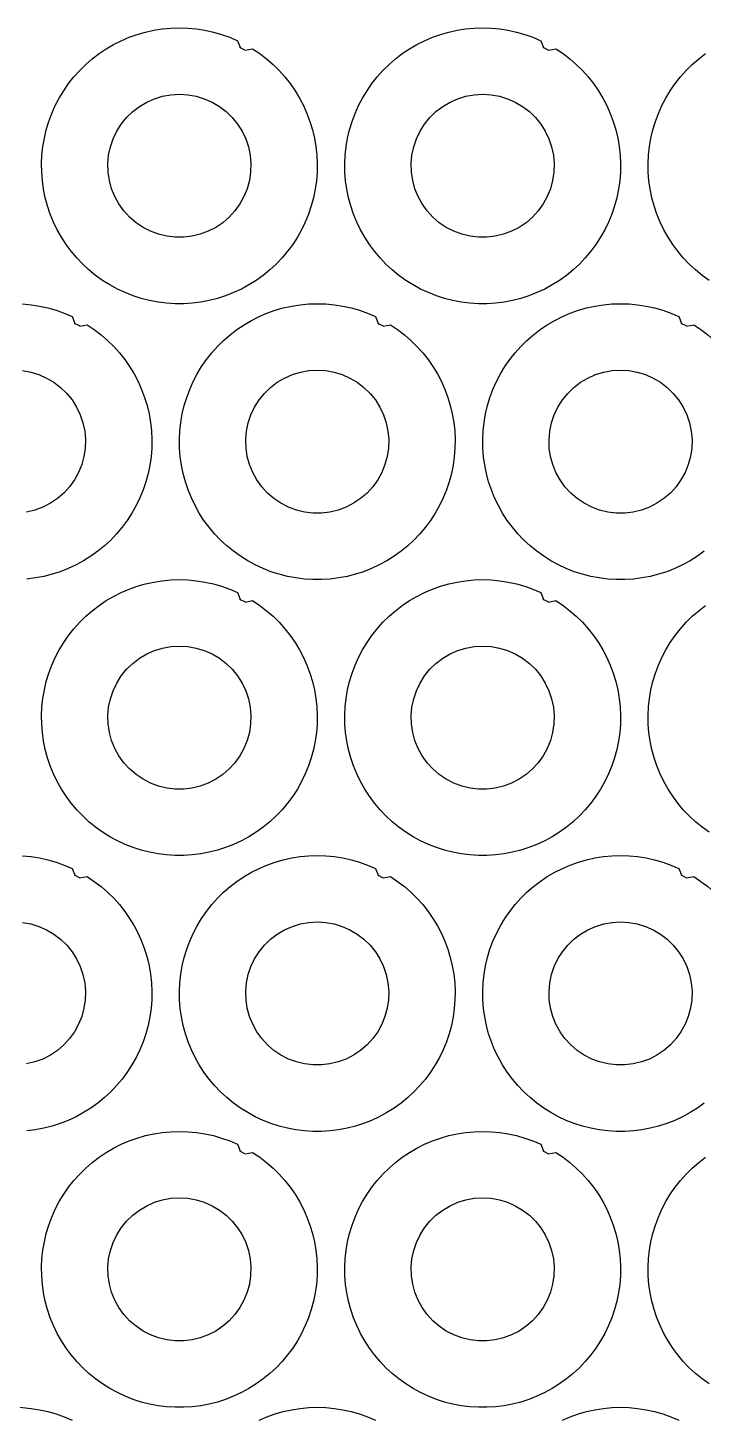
# Model space of a CAD drawing. Extents: x 0 to 183, y 0 to 160.
# Drawn here: x 52.1 to 91.3, y 79.5 to 160.1 of the extents above; entities that cross this region are included whole.
import ezdxf

# ---------------------------------------------------------------- set-up
doc = ezdxf.new("R2010")
doc.units = 0
doc.layers.add('Layer_1', color=7, linetype='CONTINUOUS')

msp = doc.modelspace()

# ---------------------------------------------------------------- linework, layer by layer
at = {"layer": 'Layer_1', "color": 7}
for points in [[(52.955207, 152.722013), (53.009224, 153.217014), (53.094201, 153.707013), (53.209207, 154.192012), (53.354213, 154.668014), (53.528203, 155.134014), (53.731205, 155.588013), (53.962204, 156.029014), (54.219224, 156.455014), (54.503224, 156.863014), (54.812201, 157.254013), (55.144207, 157.624012), (55.498198, 157.973014), (55.874203, 158.300014), (56.269201, 158.602014), (56.682205, 158.880014), (57.112199, 159.131014), (57.556219, 159.354012), (58.01421, 159.550013), (58.483206, 159.717015), (58.961206, 159.855013), (59.447221, 159.962015), (59.938203, 160.039013), (60.434209, 160.086015), (60.931202, 160.101029), (61.428224, 160.086), (61.924201, 160.039013), (62.415211, 159.962015), (62.901198, 159.855013), (63.379226, 159.717015), (63.848223, 159.550013), (64.306213, 159.354012), (64.485757, 158.915537)], [(70.552999, 152.722013), (70.607016, 153.217014), (70.691993, 153.707013), (70.806999, 154.192012), (70.952004, 154.668014), (71.125994, 155.134014), (71.328997, 155.588013), (71.559996, 156.029014), (71.817016, 156.455014), (72.101016, 156.863014), (72.409993, 157.254013), (72.741999, 157.624012), (73.09599, 157.973014), (73.471995, 158.300014), (73.866993, 158.602014), (74.279997, 158.880014), (74.709991, 159.131014), (75.154011, 159.354012), (75.612001, 159.550013), (76.080998, 159.717015), (76.558998, 159.855013), (77.045013, 159.962015), (77.535995, 160.039013), (78.032, 160.086015), (78.528994, 160.101029), (79.026015, 160.086), (79.521993, 160.039013), (80.013003, 159.962015), (80.49899, 159.855013), (80.977018, 159.717015), (81.446014, 159.550013), (81.904005, 159.354012), (82.083549, 158.915537)], [(64.76991, 158.791676), (64.446579, 158.954716)], [(64.750205, 158.798006), (65.180199, 158.880014), (65.593203, 158.602014), (65.988201, 158.300014), (66.364206, 157.973014), (66.718225, 157.624012), (67.050203, 157.254013), (67.359208, 156.863014), (67.643208, 156.455014), (67.9002, 156.029014), (68.131199, 155.588013), (68.334201, 155.134014), (68.50822, 154.668014), (68.653225, 154.192012), (68.768203, 153.707013), (68.853208, 153.217014), (68.907225, 152.722013), (68.930085, 152.225014)], [(82.367701, 158.791676), (82.044371, 158.954716)], [(82.347997, 158.798006), (82.77799, 158.880014), (83.190994, 158.602014), (83.585993, 158.300014), (83.961997, 157.973014), (84.316017, 157.624012), (84.647995, 157.254013), (84.957, 156.863014), (85.241, 156.455014), (85.497992, 156.029014), (85.728991, 155.588013), (85.931993, 155.134014), (86.106011, 154.668014), (86.251017, 154.192012), (86.365994, 153.707013), (86.451, 153.217014), (86.505017, 152.722013), (86.527877, 152.225014)], [(88.15079, 152.722013), (88.204808, 153.217014), (88.289785, 153.707013), (88.40479, 154.192012), (88.549796, 154.668014), (88.723786, 155.134014), (88.926789, 155.588013), (89.157787, 156.029014), (89.414807, 156.455014), (89.698807, 156.863014), (90.007784, 157.254013), (90.339791, 157.624012), (90.693782, 157.973014), (91.069787, 158.300014), (91.464785, 158.602014)], [(56.783213, 152.224015), (56.826223, 152.714015), (56.928218, 153.195014), (57.085219, 153.661014), (57.297224, 154.105015), (57.559211, 154.520014), (57.869204, 154.902013), (58.222207, 155.245014), (58.613226, 155.543013), (59.036221, 155.793014), (59.486224, 155.991012), (59.956209, 156.135014), (60.44022, 156.222014), (60.931202, 156.251013), (61.422212, 156.222014), (61.906223, 156.135014), (62.376208, 155.991012), (62.826211, 155.793014), (63.249206, 155.543013), (63.640225, 155.245014), (63.9932, 154.902013), (64.303221, 154.520014), (64.565208, 154.105015), (64.777214, 153.661014), (64.934214, 153.195014), (65.036209, 152.714015), (65.07922, 152.224015), (65.065108, 151.732014)], [(74.381004, 152.224015), (74.424015, 152.714015), (74.52601, 153.195014), (74.68301, 153.661014), (74.895016, 154.105015), (75.157003, 154.520014), (75.466996, 154.902013), (75.819999, 155.245014), (76.211018, 155.543013), (76.634013, 155.793014), (77.084016, 155.991012), (77.554001, 156.135014), (78.038012, 156.222014), (78.528994, 156.251013), (79.020004, 156.222014), (79.504015, 156.135014), (79.974, 155.991012), (80.424003, 155.793014), (80.846998, 155.543013), (81.238017, 155.245014), (81.590992, 154.902013), (81.901013, 154.520014), (82.163, 154.105015), (82.375005, 153.661014), (82.532006, 153.195014), (82.634001, 152.714015), (82.677011, 152.224015), (82.6629, 151.732014)], [(52.932206, 152.225014), (52.955348, 152.722013)], [(70.529998, 152.225014), (70.55314, 152.722013)], [(88.127789, 152.225014), (88.150931, 152.722013)], [(68.930198, 152.225014), (68.922296, 151.728012), (68.884224, 151.232012), (68.814205, 150.739012), (68.714214, 150.252015), (68.584222, 149.771024), (68.425218, 149.300023), (68.236214, 148.840001), (68.019213, 148.392001), (67.775204, 147.958028), (67.504214, 147.541017), (67.208219, 147.141023), (66.88722, 146.760023), (66.544207, 146.40002), (66.178221, 146.062003), (65.793214, 145.748002), (65.388225, 145.458019), (64.967206, 145.194028), (64.530213, 144.956002), (64.078206, 144.746001), (63.61522, 144.565012), (63.1412, 144.412019), (62.65922, 144.290014), (62.170214, 144.19801), (61.676212, 144.136006), (61.180207, 144.105018), (60.682226, 144.105018), (60.18622, 144.136006), (59.692218, 144.19801), (59.203212, 144.290014), (58.721204, 144.412019), (58.247212, 144.565012), (57.784198, 144.746001), (57.33222, 144.956002), (56.895198, 145.194028), (56.474208, 145.458019), (56.069219, 145.748002), (55.684211, 146.062003), (55.318225, 146.40002), (54.975212, 146.760023), (54.654213, 147.141023), (54.358218, 147.541017), (54.0872, 147.958028), (53.843219, 148.392001), (53.626218, 148.840001), (53.437214, 149.300023), (53.27821, 149.771024), (53.148219, 150.252015), (53.048199, 150.739012), (52.978208, 151.232012), (52.940221, 151.728012), (52.932319, 152.225014)], [(65.065221, 151.732014), (64.99221, 151.246013), (64.862219, 150.772012), (64.67821, 150.316023), (64.440212, 149.886001), (64.154208, 149.486008), (63.822202, 149.123013), (63.449217, 148.802014), (63.041208, 148.528004), (62.604215, 148.303017), (62.143205, 148.132018), (61.665206, 148.016025), (61.177215, 147.958028), (60.685217, 147.958028), (60.197198, 148.016025), (59.719199, 148.132018), (59.258217, 148.303017), (58.821224, 148.528004), (58.413215, 148.802014), (58.040202, 149.123013), (57.708224, 149.486008), (57.42222, 149.886001), (57.184222, 150.316023), (57.000213, 150.772012), (56.870222, 151.246013), (56.797211, 151.732014), (56.7831, 152.224015)], [(86.52799, 152.225014), (86.520088, 151.728012), (86.482016, 151.232012), (86.411997, 150.739012), (86.312005, 150.252015), (86.182014, 149.771024), (86.02301, 149.300023), (85.834006, 148.840001), (85.617005, 148.392001), (85.372996, 147.958028), (85.102006, 147.541017), (84.806011, 147.141023), (84.485012, 146.760023), (84.141999, 146.40002), (83.776013, 146.062003), (83.391005, 145.748002), (82.986016, 145.458019), (82.564997, 145.194028), (82.128004, 144.956002), (81.675997, 144.746001), (81.213012, 144.565012), (80.738991, 144.412019), (80.257012, 144.290014), (79.768006, 144.19801), (79.274004, 144.136006), (78.777998, 144.105018), (78.280017, 144.105018), (77.784012, 144.136006), (77.29001, 144.19801), (76.801004, 144.290014), (76.318996, 144.412019), (75.845004, 144.565012), (75.38199, 144.746001), (74.930011, 144.956002), (74.49299, 145.194028), (74.071999, 145.458019), (73.66701, 145.748002), (73.282003, 146.062003), (72.916017, 146.40002), (72.573004, 146.760023), (72.252005, 147.141023), (71.95601, 147.541017), (71.684992, 147.958028), (71.441011, 148.392001), (71.22401, 148.840001), (71.035006, 149.300023), (70.876002, 149.771024), (70.74601, 150.252015), (70.645991, 150.739012), (70.576, 151.232012), (70.538013, 151.728012), (70.53011, 152.225014)], [(82.663013, 151.732014), (82.590002, 151.246013), (82.460011, 150.772012), (82.276002, 150.316023), (82.038004, 149.886001), (81.752, 149.486008), (81.419994, 149.123013), (81.047009, 148.802014), (80.639, 148.528004), (80.202007, 148.303017), (79.740997, 148.132018), (79.262997, 148.016025), (78.775007, 147.958028), (78.283009, 147.958028), (77.79499, 148.016025), (77.31699, 148.132018), (76.856009, 148.303017), (76.419016, 148.528004), (76.011007, 148.802014), (75.637994, 149.123013), (75.306016, 149.486008), (75.020012, 149.886001), (74.782014, 150.316023), (74.598005, 150.772012), (74.468014, 151.246013), (74.395003, 151.732014), (74.380892, 152.224015)], [(91.669791, 145.458019), (91.264802, 145.748002), (90.879795, 146.062003), (90.513809, 146.40002), (90.170796, 146.760023), (89.849796, 147.141023), (89.553802, 147.541017), (89.282784, 147.958028), (89.038803, 148.392001), (88.821802, 148.840001), (88.632798, 149.300023), (88.473794, 149.771024), (88.343802, 150.252015), (88.243783, 150.739012), (88.173791, 151.232012), (88.135804, 151.728012), (88.127902, 152.225014)], [(51.829429, 144.089989), (52.325406, 144.043002), (52.816417, 143.966003), (53.302403, 143.859002), (53.780431, 143.721003), (54.249428, 143.554001), (54.707418, 143.358001), (54.886962, 142.919526)], [(60.954203, 136.726001), (61.00822, 137.221002), (61.093198, 137.711002), (61.208203, 138.196001), (61.353209, 138.672003), (61.527199, 139.138002), (61.730201, 139.592002), (61.9612, 140.033002), (62.21822, 140.459003), (62.50222, 140.867003), (62.811197, 141.258002), (63.143203, 141.628001), (63.497195, 141.977003), (63.873199, 142.304002), (64.268198, 142.606003), (64.681202, 142.884003), (65.111195, 143.135003), (65.555216, 143.358001), (66.013206, 143.554001), (66.482203, 143.721003), (66.960202, 143.859002), (67.446217, 143.966003), (67.937199, 144.043002), (68.433205, 144.090003), (68.930198, 144.105018), (69.42722, 144.089989), (69.923197, 144.043002), (70.414207, 143.966003), (70.900194, 143.859002), (71.378222, 143.721003), (71.847219, 143.554001), (72.305209, 143.358001), (72.484753, 142.919526)], [(78.551995, 136.726001), (78.606012, 137.221002), (78.690989, 137.711002), (78.805995, 138.196001), (78.951001, 138.672003), (79.124991, 139.138002), (79.327993, 139.592002), (79.558992, 140.033002), (79.816012, 140.459003), (80.100012, 140.867003), (80.408989, 141.258002), (80.740995, 141.628001), (81.094986, 141.977003), (81.470991, 142.304002), (81.865989, 142.606003), (82.278993, 142.884003), (82.708987, 143.135003), (83.153007, 143.358001), (83.610998, 143.554001), (84.079994, 143.721003), (84.557994, 143.859002), (85.044009, 143.966003), (85.534991, 144.043002), (86.030997, 144.090003), (86.52799, 144.105018), (87.025012, 144.089989), (87.520989, 144.043002), (88.011999, 143.966003), (88.497986, 143.859002), (88.976014, 143.721003), (89.445011, 143.554001), (89.903001, 143.358001), (90.082545, 142.919526)], [(55.171115, 142.795665), (54.847784, 142.958704)], [(55.15141, 142.801995), (55.581404, 142.884003), (55.994408, 142.606003), (56.389406, 142.304002), (56.765411, 141.977003), (57.119431, 141.628001), (57.451409, 141.258002), (57.760414, 140.867003), (58.044414, 140.459003), (58.301405, 140.033002), (58.532404, 139.592002), (58.735407, 139.138002), (58.909425, 138.672003), (59.054431, 138.196001), (59.169408, 137.711002), (59.254413, 137.221002), (59.308431, 136.726001), (59.331291, 136.229003)], [(72.768906, 142.795665), (72.445575, 142.958704)], [(72.749201, 142.801995), (73.179195, 142.884003), (73.592199, 142.606003), (73.987197, 142.304002), (74.363202, 141.977003), (74.717221, 141.628001), (75.049199, 141.258002), (75.358204, 140.867003), (75.642205, 140.459003), (75.899196, 140.033002), (76.130195, 139.592002), (76.333198, 139.138002), (76.507216, 138.672003), (76.652222, 138.196001), (76.767199, 137.711002), (76.852204, 137.221002), (76.906222, 136.726001), (76.929082, 136.229003)], [(90.366698, 142.795665), (90.043367, 142.958704)], [(90.346993, 142.801995), (90.776987, 142.884003), (91.189991, 142.606003), (91.584989, 142.304002), (91.960994, 141.977003), (92.315013, 141.628001), (92.646991, 141.258002), (92.955996, 140.867003), (93.239996, 140.459003), (93.496988, 140.033002), (93.727987, 139.592002), (93.930989, 139.138002), (94.105008, 138.672003), (94.250013, 138.196001), (94.364991, 137.711002), (94.449996, 137.221002), (94.504013, 136.726001), (94.526873, 136.229003)], [(51.823418, 140.226003), (52.307429, 140.139002), (52.777413, 139.995001), (53.227417, 139.797003), (53.650411, 139.547002), (54.04143, 139.249003), (54.394406, 138.906002), (54.704427, 138.524003), (54.966414, 138.109003), (55.178419, 137.665003), (55.335419, 137.199003), (55.437414, 136.718003), (55.480425, 136.228003), (55.466314, 135.736003)], [(64.782209, 136.228003), (64.82522, 136.718003), (64.927215, 137.199003), (65.084215, 137.665003), (65.29622, 138.109003), (65.558207, 138.524003), (65.8682, 138.906002), (66.221204, 139.249003), (66.612222, 139.547002), (67.035217, 139.797003), (67.48522, 139.995001), (67.955205, 140.139002), (68.439216, 140.226003), (68.930198, 140.255001), (69.421208, 140.226003), (69.90522, 140.139002), (70.375204, 139.995001), (70.825208, 139.797003), (71.248202, 139.547002), (71.639221, 139.249003), (71.992196, 138.906002), (72.302218, 138.524003), (72.564204, 138.109003), (72.77621, 137.665003), (72.93321, 137.199003), (73.035205, 136.718003), (73.078216, 136.228003), (73.064105, 135.736003)], [(82.380001, 136.228003), (82.423011, 136.718003), (82.525006, 137.199003), (82.682007, 137.665003), (82.894012, 138.109003), (83.155999, 138.524003), (83.465992, 138.906002), (83.818995, 139.249003), (84.210014, 139.547002), (84.633009, 139.797003), (85.083012, 139.995001), (85.552997, 140.139002), (86.037008, 140.226003), (86.52799, 140.255001), (87.019, 140.226003), (87.503011, 140.139002), (87.972996, 139.995001), (88.422999, 139.797003), (88.845994, 139.547002), (89.237013, 139.249003), (89.589988, 138.906002), (89.900009, 138.524003), (90.161996, 138.109003), (90.374002, 137.665003), (90.531002, 137.199003), (90.632997, 136.718003), (90.676008, 136.228003), (90.661896, 135.736003)], [(59.331404, 136.229003), (59.323501, 135.732001), (59.28543, 135.236001), (59.21541, 134.743001), (59.115419, 134.256004), (58.985427, 133.775013), (58.826423, 133.304012), (58.637419, 132.84399), (58.420419, 132.39599), (58.176409, 131.962017), (57.905419, 131.545005), (57.609425, 131.145012), (57.288425, 130.764012), (56.945412, 130.404009), (56.579427, 130.065992), (56.194419, 129.751991), (55.78943, 129.462008), (55.368411, 129.198017), (54.931418, 128.959991), (54.479411, 128.749989), (54.016425, 128.569), (53.542405, 128.416008), (53.060426, 128.294003), (52.571419, 128.201999), (52.077418, 128.139994)], [(60.931202, 136.229003), (60.954344, 136.726001)], [(76.929194, 136.229003), (76.921292, 135.732001), (76.88322, 135.236001), (76.813201, 134.743001), (76.71321, 134.256004), (76.583218, 133.775013), (76.424214, 133.304012), (76.23521, 132.84399), (76.018209, 132.39599), (75.7742, 131.962017), (75.50321, 131.545005), (75.207216, 131.145012), (74.886216, 130.764012), (74.543203, 130.404009), (74.177217, 130.065992), (73.79221, 129.751991), (73.387221, 129.462008), (72.966202, 129.198017), (72.529209, 128.959991), (72.077202, 128.749989), (71.614216, 128.569), (71.140196, 128.416008), (70.658217, 128.294003), (70.16921, 128.201999), (69.675208, 128.139994), (69.179203, 128.109006), (68.681222, 128.109006), (68.185216, 128.139994), (67.691214, 128.201999), (67.202208, 128.294003), (66.720201, 128.416008), (66.246208, 128.569), (65.783195, 128.749989), (65.331216, 128.959991), (64.894195, 129.198017), (64.473204, 129.462008), (64.068215, 129.751991), (63.683207, 130.065992), (63.317222, 130.404009), (62.974209, 130.764012), (62.653209, 131.145012), (62.357214, 131.545005), (62.086196, 131.962017), (61.842215, 132.39599), (61.625215, 132.84399), (61.43621, 133.304012), (61.277206, 133.775013), (61.147215, 134.256004), (61.047195, 134.743001), (60.977204, 135.236001), (60.939217, 135.732001), (60.931315, 136.229003)], [(73.064218, 135.736003), (72.991207, 135.250002), (72.861215, 134.776001), (72.677206, 134.320012), (72.439208, 133.88999), (72.153204, 133.489996), (71.821198, 133.127002), (71.448213, 132.806003), (71.040204, 132.531993), (70.603212, 132.307005), (70.142202, 132.136007), (69.664202, 132.020014), (69.176211, 131.962017), (68.684213, 131.962017), (68.196195, 132.020014), (67.718195, 132.136007), (67.257213, 132.307005), (66.82022, 132.531993), (66.412212, 132.806003), (66.039198, 133.127002), (65.70722, 133.489996), (65.421216, 133.88999), (65.183218, 134.320012), (64.99921, 134.776001), (64.869218, 135.250002), (64.796207, 135.736003), (64.782096, 136.228003)], [(78.528994, 136.229003), (78.552136, 136.726001)], [(91.390002, 129.751991), (90.985013, 129.462008), (90.563994, 129.198017), (90.127001, 128.959991), (89.674994, 128.749989), (89.212008, 128.569), (88.737988, 128.416008), (88.256008, 128.294003), (87.767002, 128.201999), (87.273, 128.139994), (86.776995, 128.109006), (86.279014, 128.109006), (85.783008, 128.139994), (85.289006, 128.201999), (84.8, 128.294003), (84.317992, 128.416008), (83.844, 128.569), (83.380986, 128.749989), (82.929008, 128.959991), (82.491986, 129.198017), (82.070996, 129.462008), (81.666007, 129.751991), (81.280999, 130.065992), (80.915013, 130.404009), (80.572, 130.764012), (80.251001, 131.145012), (79.955006, 131.545005), (79.683988, 131.962017), (79.440007, 132.39599), (79.223006, 132.84399), (79.034002, 133.304012), (78.874998, 133.775013), (78.745007, 134.256004), (78.644987, 134.743001), (78.574996, 135.236001), (78.537009, 135.732001), (78.529107, 136.229003)], [(90.662009, 135.736003), (90.588998, 135.250002), (90.459007, 134.776001), (90.274998, 134.320012), (90.037, 133.88999), (89.750996, 133.489996), (89.41899, 133.127002), (89.046005, 132.806003), (88.637996, 132.531993), (88.201003, 132.307005), (87.739993, 132.136007), (87.261994, 132.020014), (86.774003, 131.962017), (86.282005, 131.962017), (85.793986, 132.020014), (85.315987, 132.136007), (84.855005, 132.307005), (84.418012, 132.531993), (84.010003, 132.806003), (83.63699, 133.127002), (83.305012, 133.489996), (83.019008, 133.88999), (82.78101, 134.320012), (82.597001, 134.776001), (82.46701, 135.250002), (82.393999, 135.736003), (82.379888, 136.228003)], [(55.466427, 135.736003), (55.393416, 135.250002), (55.263424, 134.776001), (55.079415, 134.320012), (54.841417, 133.88999), (54.555413, 133.489996), (54.223407, 133.127002), (53.850422, 132.806003), (53.442414, 132.531993), (53.005421, 132.307005), (52.544411, 132.136007), (52.066411, 132.020014)], [(52.955207, 120.72999), (53.009224, 121.224991), (53.094201, 121.714991), (53.209207, 122.19999), (53.354213, 122.675991), (53.528203, 123.141991), (53.731205, 123.595991), (53.962204, 124.036991), (54.219224, 124.462992), (54.503224, 124.870992), (54.812201, 125.261991), (55.144207, 125.63199), (55.498198, 125.980992), (55.874203, 126.307991), (56.269201, 126.609991), (56.682205, 126.887992), (57.112199, 127.138992), (57.556219, 127.36199), (58.01421, 127.55799), (58.483206, 127.724992), (58.961206, 127.86299), (59.447221, 127.969992), (59.938203, 128.046991), (60.434209, 128.093992), (60.931202, 128.109006), (61.428224, 128.093978), (61.924201, 128.046991), (62.415211, 127.969992), (62.901198, 127.86299), (63.379226, 127.724992), (63.848223, 127.55799), (64.306213, 127.36199), (64.485757, 126.923515)], [(70.552999, 120.72999), (70.607016, 121.224991), (70.691993, 121.714991), (70.806999, 122.19999), (70.952004, 122.675991), (71.125994, 123.141991), (71.328997, 123.595991), (71.559996, 124.036991), (71.817016, 124.462992), (72.101016, 124.870992), (72.409993, 125.261991), (72.741999, 125.63199), (73.09599, 125.980992), (73.471995, 126.307991), (73.866993, 126.609991), (74.279997, 126.887992), (74.709991, 127.138992), (75.154011, 127.36199), (75.612001, 127.55799), (76.080998, 127.724992), (76.558998, 127.86299), (77.045013, 127.969992), (77.535995, 128.046991), (78.032, 128.093992), (78.528994, 128.109006), (79.026015, 128.093978), (79.521993, 128.046991), (80.013003, 127.969992), (80.49899, 127.86299), (80.977018, 127.724992), (81.446014, 127.55799), (81.904005, 127.36199), (82.083549, 126.923515)], [(64.76991, 126.799653), (64.446579, 126.962693)], [(64.750205, 126.805984), (65.180199, 126.887992), (65.593203, 126.609991), (65.988201, 126.307991), (66.364206, 125.980992), (66.718225, 125.63199), (67.050203, 125.261991), (67.359208, 124.870992), (67.643208, 124.462992), (67.9002, 124.036991), (68.131199, 123.595991), (68.334201, 123.141991), (68.50822, 122.675991), (68.653225, 122.19999), (68.768203, 121.714991), (68.853208, 121.224991), (68.907225, 120.72999), (68.930085, 120.232991)], [(82.367701, 126.799653), (82.044371, 126.962693)], [(82.347997, 126.805984), (82.77799, 126.887992), (83.190994, 126.609991), (83.585993, 126.307991), (83.961997, 125.980992), (84.316017, 125.63199), (84.647995, 125.261991), (84.957, 124.870992), (85.241, 124.462992), (85.497992, 124.036991), (85.728991, 123.595991), (85.931993, 123.141991), (86.106011, 122.675991), (86.251017, 122.19999), (86.365994, 121.714991), (86.451, 121.224991), (86.505017, 120.72999), (86.527877, 120.232991)], [(88.15079, 120.72999), (88.204808, 121.224991), (88.289785, 121.714991), (88.40479, 122.19999), (88.549796, 122.675991), (88.723786, 123.141991), (88.926789, 123.595991), (89.157787, 124.036991), (89.414807, 124.462992), (89.698807, 124.870992), (90.007784, 125.261991), (90.339791, 125.63199), (90.693782, 125.980992), (91.069787, 126.307991), (91.464785, 126.609991)], [(56.783213, 120.231992), (56.826223, 120.721992), (56.928218, 121.202992), (57.085219, 121.668992), (57.297224, 122.112992), (57.559211, 122.527991), (57.869204, 122.90999), (58.222207, 123.252992), (58.613226, 123.55099), (59.036221, 123.800991), (59.486224, 123.99899), (59.956209, 124.142991), (60.44022, 124.229992), (60.931202, 124.25899), (61.422212, 124.229992), (61.906223, 124.142991), (62.376208, 123.99899), (62.826211, 123.800991), (63.249206, 123.55099), (63.640225, 123.252992), (63.9932, 122.90999), (64.303221, 122.527991), (64.565208, 122.112992), (64.777214, 121.668992), (64.934214, 121.202992), (65.036209, 120.721992), (65.07922, 120.231992), (65.065108, 119.739991)], [(74.381004, 120.231992), (74.424015, 120.721992), (74.52601, 121.202992), (74.68301, 121.668992), (74.895016, 122.112992), (75.157003, 122.527991), (75.466996, 122.90999), (75.819999, 123.252992), (76.211018, 123.55099), (76.634013, 123.800991), (77.084016, 123.99899), (77.554001, 124.142991), (78.038012, 124.229992), (78.528994, 124.25899), (79.020004, 124.229992), (79.504015, 124.142991), (79.974, 123.99899), (80.424003, 123.800991), (80.846998, 123.55099), (81.238017, 123.252992), (81.590992, 122.90999), (81.901013, 122.527991), (82.163, 122.112992), (82.375005, 121.668992), (82.532006, 121.202992), (82.634001, 120.721992), (82.677011, 120.231992), (82.6629, 119.739991)], [(52.932206, 120.232991), (52.955348, 120.72999)], [(68.930198, 120.232991), (68.922296, 119.735989), (68.884224, 119.23999), (68.814205, 118.74699), (68.714214, 118.259993), (68.584222, 117.779001), (68.425218, 117.308001), (68.236214, 116.847978), (68.019213, 116.399979), (67.775204, 115.966006), (67.504214, 115.548994), (67.208219, 115.149001), (66.88722, 114.768001), (66.544207, 114.407998), (66.178221, 114.06998), (65.793214, 113.75598), (65.388225, 113.465997), (64.967206, 113.202006), (64.530213, 112.96398), (64.078206, 112.753978), (63.61522, 112.572989), (63.1412, 112.419996), (62.65922, 112.297992), (62.170214, 112.205987), (61.676212, 112.143983), (61.180207, 112.112995), (60.682226, 112.112995), (60.18622, 112.143983), (59.692218, 112.205987), (59.203212, 112.297992), (58.721204, 112.419996), (58.247212, 112.572989), (57.784198, 112.753978), (57.33222, 112.96398), (56.895198, 113.202006), (56.474208, 113.465997), (56.069219, 113.75598), (55.684211, 114.06998), (55.318225, 114.407998), (54.975212, 114.768001), (54.654213, 115.149001), (54.358218, 115.548994), (54.0872, 115.966006), (53.843219, 116.399979), (53.626218, 116.847978), (53.437214, 117.308001), (53.27821, 117.779001), (53.148219, 118.259993), (53.048199, 118.74699), (52.978208, 119.23999), (52.940221, 119.735989), (52.932319, 120.232991)], [(65.065221, 119.739991), (64.99221, 119.253991), (64.862219, 118.77999), (64.67821, 118.324001), (64.440212, 117.893979), (64.154208, 117.493985), (63.822202, 117.130991), (63.449217, 116.809991), (63.041208, 116.535982), (62.604215, 116.310994), (62.143205, 116.139996), (61.665206, 116.024002), (61.177215, 115.966006), (60.685217, 115.966006), (60.197198, 116.024002), (59.719199, 116.139996), (59.258217, 116.310994), (58.821224, 116.535982), (58.413215, 116.809991), (58.040202, 117.130991), (57.708224, 117.493985), (57.42222, 117.893979), (57.184222, 118.324001), (57.000213, 118.77999), (56.870222, 119.253991), (56.797211, 119.739991), (56.7831, 120.231992)], [(70.529998, 120.232991), (70.55314, 120.72999)], [(86.52799, 120.232991), (86.520088, 119.735989), (86.482016, 119.23999), (86.411997, 118.74699), (86.312005, 118.259993), (86.182014, 117.779001), (86.02301, 117.308001), (85.834006, 116.847978), (85.617005, 116.399979), (85.372996, 115.966006), (85.102006, 115.548994), (84.806011, 115.149001), (84.485012, 114.768001), (84.141999, 114.407998), (83.776013, 114.06998), (83.391005, 113.75598), (82.986016, 113.465997), (82.564997, 113.202006), (82.128004, 112.96398), (81.675997, 112.753978), (81.213012, 112.572989), (80.738991, 112.419996), (80.257012, 112.297992), (79.768006, 112.205987), (79.274004, 112.143983), (78.777998, 112.112995), (78.280017, 112.112995), (77.784012, 112.143983), (77.29001, 112.205987), (76.801004, 112.297992), (76.318996, 112.419996), (75.845004, 112.572989), (75.38199, 112.753978), (74.930011, 112.96398), (74.49299, 113.202006), (74.071999, 113.465997), (73.66701, 113.75598), (73.282003, 114.06998), (72.916017, 114.407998), (72.573004, 114.768001), (72.252005, 115.149001), (71.95601, 115.548994), (71.684992, 115.966006), (71.441011, 116.399979), (71.22401, 116.847978), (71.035006, 117.308001), (70.876002, 117.779001), (70.74601, 118.259993), (70.645991, 118.74699), (70.576, 119.23999), (70.538013, 119.735989), (70.53011, 120.232991)], [(82.663013, 119.739991), (82.590002, 119.253991), (82.460011, 118.77999), (82.276002, 118.324001), (82.038004, 117.893979), (81.752, 117.493985), (81.419994, 117.130991), (81.047009, 116.809991), (80.639, 116.535982), (80.202007, 116.310994), (79.740997, 116.139996), (79.262997, 116.024002), (78.775007, 115.966006), (78.283009, 115.966006), (77.79499, 116.024002), (77.31699, 116.139996), (76.856009, 116.310994), (76.419016, 116.535982), (76.011007, 116.809991), (75.637994, 117.130991), (75.306016, 117.493985), (75.020012, 117.893979), (74.782014, 118.324001), (74.598005, 118.77999), (74.468014, 119.253991), (74.395003, 119.739991), (74.380892, 120.231992)], [(88.127789, 120.232991), (88.150931, 120.72999)], [(91.669791, 113.465997), (91.264802, 113.75598), (90.879795, 114.06998), (90.513809, 114.407998), (90.170796, 114.768001), (89.849796, 115.149001), (89.553802, 115.548994), (89.282784, 115.966006), (89.038803, 116.399979), (88.821802, 116.847978), (88.632798, 117.308001), (88.473794, 117.779001), (88.343802, 118.259993), (88.243783, 118.74699), (88.173791, 119.23999), (88.135804, 119.735989), (88.127902, 120.232991)], [(51.829429, 112.097967), (52.325406, 112.05098), (52.816417, 111.973981), (53.302403, 111.866979), (53.780431, 111.728981), (54.249428, 111.561979), (54.707418, 111.365978), (54.886962, 110.927504)], [(60.954203, 104.733979), (61.00822, 105.22898), (61.093198, 105.71898), (61.208203, 106.203979), (61.353209, 106.67998), (61.527199, 107.14598), (61.730201, 107.59998), (61.9612, 108.04098), (62.21822, 108.46698), (62.50222, 108.874981), (62.811197, 109.26598), (63.143203, 109.635979), (63.497195, 109.98498), (63.873199, 110.31198), (64.268198, 110.61398), (64.681202, 110.89198), (65.111195, 111.14298), (65.555216, 111.365978), (66.013206, 111.561979), (66.482203, 111.728981), (66.960202, 111.866979), (67.446217, 111.973981), (67.937199, 112.05098), (68.433205, 112.097981), (68.930198, 112.112995), (69.42722, 112.097967), (69.923197, 112.05098), (70.414207, 111.973981), (70.900194, 111.866979), (71.378222, 111.728981), (71.847219, 111.561979), (72.305209, 111.365978), (72.484753, 110.927504)], [(78.551995, 104.733979), (78.606012, 105.22898), (78.690989, 105.71898), (78.805995, 106.203979), (78.951001, 106.67998), (79.124991, 107.14598), (79.327993, 107.59998), (79.558992, 108.04098), (79.816012, 108.46698), (80.100012, 108.874981), (80.408989, 109.26598), (80.740995, 109.635979), (81.094986, 109.98498), (81.470991, 110.31198), (81.865989, 110.61398), (82.278993, 110.89198), (82.708987, 111.14298), (83.153007, 111.365978), (83.610998, 111.561979), (84.079994, 111.728981), (84.557994, 111.866979), (85.044009, 111.973981), (85.534991, 112.05098), (86.030997, 112.097981), (86.52799, 112.112995), (87.025012, 112.097967), (87.520989, 112.05098), (88.011999, 111.973981), (88.497986, 111.866979), (88.976014, 111.728981), (89.445011, 111.561979), (89.903001, 111.365978), (90.082545, 110.927504)], [(55.171115, 110.803642), (54.847784, 110.966682)], [(55.15141, 110.809972), (55.581404, 110.89198), (55.994408, 110.61398), (56.389406, 110.31198), (56.765411, 109.98498), (57.119431, 109.635979), (57.451409, 109.26598), (57.760414, 108.874981), (58.044414, 108.46698), (58.301405, 108.04098), (58.532404, 107.59998), (58.735407, 107.14598), (58.909425, 106.67998), (59.054431, 106.203979), (59.169408, 105.71898), (59.254413, 105.22898), (59.308431, 104.733979), (59.331291, 104.23698)], [(72.768906, 110.803642), (72.445575, 110.966682)], [(72.749201, 110.809972), (73.179195, 110.89198), (73.592199, 110.61398), (73.987197, 110.31198), (74.363202, 109.98498), (74.717221, 109.635979), (75.049199, 109.26598), (75.358204, 108.874981), (75.642205, 108.46698), (75.899196, 108.04098), (76.130195, 107.59998), (76.333198, 107.14598), (76.507216, 106.67998), (76.652222, 106.203979), (76.767199, 105.71898), (76.852204, 105.22898), (76.906222, 104.733979), (76.929082, 104.23698)], [(90.366698, 110.803642), (90.043367, 110.966682)], [(90.346993, 110.809972), (90.776987, 110.89198), (91.189991, 110.61398), (91.584989, 110.31198), (91.960994, 109.98498), (92.315013, 109.635979), (92.646991, 109.26598), (92.955996, 108.874981), (93.239996, 108.46698), (93.496988, 108.04098), (93.727987, 107.59998), (93.930989, 107.14598), (94.105008, 106.67998), (94.250013, 106.203979), (94.364991, 105.71898), (94.449996, 105.22898), (94.504013, 104.733979), (94.526873, 104.23698)], [(51.823418, 108.23398), (52.307429, 108.14698), (52.777413, 108.002979), (53.227417, 107.80498), (53.650411, 107.554979), (54.04143, 107.256981), (54.394406, 106.913979), (54.704427, 106.53198), (54.966414, 106.116981), (55.178419, 105.67298), (55.335419, 105.206981), (55.437414, 104.725981), (55.480425, 104.235981), (55.466314, 103.74398)], [(64.782209, 104.235981), (64.82522, 104.725981), (64.927215, 105.206981), (65.084215, 105.67298), (65.29622, 106.116981), (65.558207, 106.53198), (65.8682, 106.913979), (66.221204, 107.256981), (66.612222, 107.554979), (67.035217, 107.80498), (67.48522, 108.002979), (67.955205, 108.14698), (68.439216, 108.23398), (68.930198, 108.262979), (69.421208, 108.23398), (69.90522, 108.14698), (70.375204, 108.002979), (70.825208, 107.80498), (71.248202, 107.554979), (71.639221, 107.256981), (71.992196, 106.913979), (72.302218, 106.53198), (72.564204, 106.116981), (72.77621, 105.67298), (72.93321, 105.206981), (73.035205, 104.725981), (73.078216, 104.235981), (73.064105, 103.74398)], [(82.380001, 104.235981), (82.423011, 104.725981), (82.525006, 105.206981), (82.682007, 105.67298), (82.894012, 106.116981), (83.155999, 106.53198), (83.465992, 106.913979), (83.818995, 107.256981), (84.210014, 107.554979), (84.633009, 107.80498), (85.083012, 108.002979), (85.552997, 108.14698), (86.037008, 108.23398), (86.52799, 108.262979), (87.019, 108.23398), (87.503011, 108.14698), (87.972996, 108.002979), (88.422999, 107.80498), (88.845994, 107.554979), (89.237013, 107.256981), (89.589988, 106.913979), (89.900009, 106.53198), (90.161996, 106.116981), (90.374002, 105.67298), (90.531002, 105.206981), (90.632997, 104.725981), (90.676008, 104.235981), (90.661896, 103.74398)], [(60.931202, 104.23698), (60.954344, 104.733979)], [(78.528994, 104.23698), (78.552136, 104.733979)], [(59.331404, 104.23698), (59.323501, 103.739978), (59.28543, 103.243978), (59.21541, 102.750978), (59.115419, 102.263981), (58.985427, 101.78299), (58.826423, 101.311989), (58.637419, 100.851967), (58.420419, 100.403968), (58.176409, 99.969995), (57.905419, 99.552983), (57.609425, 99.152989), (57.288425, 98.771989), (56.945412, 98.411987), (56.579427, 98.073969), (56.194419, 97.759969), (55.78943, 97.469985), (55.368411, 97.205995), (54.931418, 96.967969), (54.479411, 96.757967), (54.016425, 96.576978), (53.542405, 96.423985), (53.060426, 96.301981), (52.571419, 96.209976), (52.077418, 96.147972)], [(76.929194, 104.23698), (76.921292, 103.739978), (76.88322, 103.243978), (76.813201, 102.750978), (76.71321, 102.263981), (76.583218, 101.78299), (76.424214, 101.311989), (76.23521, 100.851967), (76.018209, 100.403968), (75.7742, 99.969995), (75.50321, 99.552983), (75.207216, 99.152989), (74.886216, 98.771989), (74.543203, 98.411987), (74.177217, 98.073969), (73.79221, 97.759969), (73.387221, 97.469985), (72.966202, 97.205995), (72.529209, 96.967969), (72.077202, 96.757967), (71.614216, 96.576978), (71.140196, 96.423985), (70.658217, 96.301981), (70.16921, 96.209976), (69.675208, 96.147972), (69.179203, 96.116984), (68.681222, 96.116984), (68.185216, 96.147972), (67.691214, 96.209976), (67.202208, 96.301981), (66.720201, 96.423985), (66.246208, 96.576978), (65.783195, 96.757967), (65.331216, 96.967969), (64.894195, 97.205995), (64.473204, 97.469985), (64.068215, 97.759969), (63.683207, 98.073969), (63.317222, 98.411987), (62.974209, 98.771989), (62.653209, 99.152989), (62.357214, 99.552983), (62.086196, 99.969995), (61.842215, 100.403968), (61.625215, 100.851967), (61.43621, 101.311989), (61.277206, 101.78299), (61.147215, 102.263981), (61.047195, 102.750978), (60.977204, 103.243978), (60.939217, 103.739978), (60.931315, 104.23698)], [(73.064218, 103.74398), (72.991207, 103.257979), (72.861215, 102.783979), (72.677206, 102.327989), (72.439208, 101.897967), (72.153204, 101.497974), (71.821198, 101.13498), (71.448213, 100.81398), (71.040204, 100.539971), (70.603212, 100.314983), (70.142202, 100.143985), (69.664202, 100.027991), (69.176211, 99.969995), (68.684213, 99.969995), (68.196195, 100.027991), (67.718195, 100.143985), (67.257213, 100.314983), (66.82022, 100.539971), (66.412212, 100.81398), (66.039198, 101.13498), (65.70722, 101.497974), (65.421216, 101.897967), (65.183218, 102.327989), (64.99921, 102.783979), (64.869218, 103.257979), (64.796207, 103.74398), (64.782096, 104.235981)], [(91.390002, 97.759969), (90.985013, 97.469985), (90.563994, 97.205995), (90.127001, 96.967969), (89.674994, 96.757967), (89.212008, 96.576978), (88.737988, 96.423985), (88.256008, 96.301981), (87.767002, 96.209976), (87.273, 96.147972), (86.776995, 96.116984), (86.279014, 96.116984), (85.783008, 96.147972), (85.289006, 96.209976), (84.8, 96.301981), (84.317992, 96.423985), (83.844, 96.576978), (83.380986, 96.757967), (82.929008, 96.967969), (82.491986, 97.205995), (82.070996, 97.469985), (81.666007, 97.759969), (81.280999, 98.073969), (80.915013, 98.411987), (80.572, 98.771989), (80.251001, 99.152989), (79.955006, 99.552983), (79.683988, 99.969995), (79.440007, 100.403968), (79.223006, 100.851967), (79.034002, 101.311989), (78.874998, 101.78299), (78.745007, 102.263981), (78.644987, 102.750978), (78.574996, 103.243978), (78.537009, 103.739978), (78.529107, 104.23698)], [(90.662009, 103.74398), (90.588998, 103.257979), (90.459007, 102.783979), (90.274998, 102.327989), (90.037, 101.897967), (89.750996, 101.497974), (89.41899, 101.13498), (89.046005, 100.81398), (88.637996, 100.539971), (88.201003, 100.314983), (87.739993, 100.143985), (87.261994, 100.027991), (86.774003, 99.969995), (86.282005, 99.969995), (85.793986, 100.027991), (85.315987, 100.143985), (84.855005, 100.314983), (84.418012, 100.539971), (84.010003, 100.81398), (83.63699, 101.13498), (83.305012, 101.497974), (83.019008, 101.897967), (82.78101, 102.327989), (82.597001, 102.783979), (82.46701, 103.257979), (82.393999, 103.74398), (82.379888, 104.235981)], [(55.466427, 103.74398), (55.393416, 103.257979), (55.263424, 102.783979), (55.079415, 102.327989), (54.841417, 101.897967), (54.555413, 101.497974), (54.223407, 101.13498), (53.850422, 100.81398), (53.442414, 100.539971), (53.005421, 100.314983), (52.544411, 100.143985), (52.066411, 100.027991)], [(52.955207, 88.737968), (53.009224, 89.232969), (53.094201, 89.722968), (53.209207, 90.207967), (53.354213, 90.683969), (53.528203, 91.149969), (53.731205, 91.603968), (53.962204, 92.044969), (54.219224, 92.470969), (54.503224, 92.878969), (54.812201, 93.269968), (55.144207, 93.639967), (55.498198, 93.988969), (55.874203, 94.315969), (56.269201, 94.617969), (56.682205, 94.895969), (57.112199, 95.146969), (57.556219, 95.369967), (58.01421, 95.565968), (58.483206, 95.73297), (58.961206, 95.870968), (59.447221, 95.97797), (59.938203, 96.054968), (60.434209, 96.10197), (60.931202, 96.116984), (61.428224, 96.101956), (61.924201, 96.054968), (62.415211, 95.97797), (62.901198, 95.870968), (63.379226, 95.73297), (63.848223, 95.565968), (64.306213, 95.369967), (64.485757, 94.931492)], [(70.552999, 88.737968), (70.607016, 89.232969), (70.691993, 89.722968), (70.806999, 90.207967), (70.952004, 90.683969), (71.125994, 91.149969), (71.328997, 91.603968), (71.559996, 92.044969), (71.817016, 92.470969), (72.101016, 92.878969), (72.409993, 93.269968), (72.741999, 93.639967), (73.09599, 93.988969), (73.471995, 94.315969), (73.866993, 94.617969), (74.279997, 94.895969), (74.709991, 95.146969), (75.154011, 95.369967), (75.612001, 95.565968), (76.080998, 95.73297), (76.558998, 95.870968), (77.045013, 95.97797), (77.535995, 96.054968), (78.032, 96.10197), (78.528994, 96.116984), (79.026015, 96.101956), (79.521993, 96.054968), (80.013003, 95.97797), (80.49899, 95.870968), (80.977018, 95.73297), (81.446014, 95.565968), (81.904005, 95.369967), (82.083549, 94.931492)], [(64.76991, 94.807631), (64.446579, 94.970671)], [(64.750205, 94.813961), (65.180199, 94.895969), (65.593203, 94.617969), (65.988201, 94.315969), (66.364206, 93.988969), (66.718225, 93.639967), (67.050203, 93.269968), (67.359208, 92.878969), (67.643208, 92.470969), (67.9002, 92.044969), (68.131199, 91.603968), (68.334201, 91.149969), (68.50822, 90.683969), (68.653225, 90.207967), (68.768203, 89.722968), (68.853208, 89.232969), (68.907225, 88.737968), (68.930085, 88.240969)], [(82.367701, 94.807631), (82.044371, 94.970671)], [(82.347997, 94.813961), (82.77799, 94.895969), (83.190994, 94.617969), (83.585993, 94.315969), (83.961997, 93.988969), (84.316017, 93.639967), (84.647995, 93.269968), (84.957, 92.878969), (85.241, 92.470969), (85.497992, 92.044969), (85.728991, 91.603968), (85.931993, 91.149969), (86.106011, 90.683969), (86.251017, 90.207967), (86.365994, 89.722968), (86.451, 89.232969), (86.505017, 88.737968), (86.527877, 88.240969)], [(88.15079, 88.737968), (88.204808, 89.232969), (88.289785, 89.722968), (88.40479, 90.207967), (88.549796, 90.683969), (88.723786, 91.149969), (88.926789, 91.603968), (89.157787, 92.044969), (89.414807, 92.470969), (89.698807, 92.878969), (90.007784, 93.269968), (90.339791, 93.639967), (90.693782, 93.988969), (91.069787, 94.315969), (91.464785, 94.617969)], [(56.783213, 88.23997), (56.826223, 88.72997), (56.928218, 89.210969), (57.085219, 89.676969), (57.297224, 90.12097), (57.559211, 90.535969), (57.869204, 90.917968), (58.222207, 91.26097), (58.613226, 91.558968), (59.036221, 91.808969), (59.486224, 92.006968), (59.956209, 92.150969), (60.44022, 92.237969), (60.931202, 92.266968), (61.422212, 92.237969), (61.906223, 92.150969), (62.376208, 92.006968), (62.826211, 91.808969), (63.249206, 91.558968), (63.640225, 91.26097), (63.9932, 90.917968), (64.303221, 90.535969), (64.565208, 90.12097), (64.777214, 89.676969), (64.934214, 89.210969), (65.036209, 88.72997), (65.07922, 88.23997), (65.065108, 87.747969)], [(74.381004, 88.23997), (74.424015, 88.72997), (74.52601, 89.210969), (74.68301, 89.676969), (74.895016, 90.12097), (75.157003, 90.535969), (75.466996, 90.917968), (75.819999, 91.26097), (76.211018, 91.558968), (76.634013, 91.808969), (77.084016, 92.006968), (77.554001, 92.150969), (78.038012, 92.237969), (78.528994, 92.266968), (79.020004, 92.237969), (79.504015, 92.150969), (79.974, 92.006968), (80.424003, 91.808969), (80.846998, 91.558968), (81.238017, 91.26097), (81.590992, 90.917968), (81.901013, 90.535969), (82.163, 90.12097), (82.375005, 89.676969), (82.532006, 89.210969), (82.634001, 88.72997), (82.677011, 88.23997), (82.6629, 87.747969)], [(52.932206, 88.240969), (52.955348, 88.737968)], [(70.529998, 88.240969), (70.55314, 88.737968)], [(88.127789, 88.240969), (88.150931, 88.737968)], [(68.930198, 88.240969), (68.922296, 87.743967), (68.884224, 87.247967), (68.814205, 86.754967), (68.714214, 86.26797), (68.584222, 85.786979), (68.425218, 85.315978), (68.236214, 84.855956), (68.019213, 84.407956), (67.775204, 83.973983), (67.504214, 83.556972), (67.208219, 83.156978), (66.88722, 82.775978), (66.544207, 82.415975), (66.178221, 82.077958), (65.793214, 81.763957), (65.388225, 81.473974), (64.967206, 81.209983), (64.530213, 80.971957), (64.078206, 80.761956), (63.61522, 80.580967), (63.1412, 80.427974), (62.65922, 80.305969), (62.170214, 80.213965), (61.676212, 80.151961), (61.180207, 80.120973), (60.682226, 80.120973), (60.18622, 80.151961), (59.692218, 80.213965), (59.203212, 80.305969), (58.721204, 80.427974), (58.247212, 80.580967), (57.784198, 80.761956), (57.33222, 80.971957), (56.895198, 81.209983), (56.474208, 81.473974), (56.069219, 81.763957), (55.684211, 82.077958), (55.318225, 82.415975), (54.975212, 82.775978), (54.654213, 83.156978), (54.358218, 83.556972), (54.0872, 83.973983), (53.843219, 84.407956), (53.626218, 84.855956), (53.437214, 85.315978), (53.27821, 85.786979), (53.148219, 86.26797), (53.048199, 86.754967), (52.978208, 87.247967), (52.940221, 87.743967), (52.932319, 88.240969)], [(65.065221, 87.747969), (64.99221, 87.261968), (64.862219, 86.787967), (64.67821, 86.331978), (64.440212, 85.901956), (64.154208, 85.501963), (63.822202, 85.138968), (63.449217, 84.817969), (63.041208, 84.543959), (62.604215, 84.318972), (62.143205, 84.147973), (61.665206, 84.03198), (61.177215, 83.973983), (60.685217, 83.973983), (60.197198, 84.03198), (59.719199, 84.147973), (59.258217, 84.318972), (58.821224, 84.543959), (58.413215, 84.817969), (58.040202, 85.138968), (57.708224, 85.501963), (57.42222, 85.901956), (57.184222, 86.331978), (57.000213, 86.787967), (56.870222, 87.261968), (56.797211, 87.747969), (56.7831, 88.23997)], [(86.52799, 88.240969), (86.520088, 87.743967), (86.482016, 87.247967), (86.411997, 86.754967), (86.312005, 86.26797), (86.182014, 85.786979), (86.02301, 85.315978), (85.834006, 84.855956), (85.617005, 84.407956), (85.372996, 83.973983), (85.102006, 83.556972), (84.806011, 83.156978), (84.485012, 82.775978), (84.141999, 82.415975), (83.776013, 82.077958), (83.391005, 81.763957), (82.986016, 81.473974), (82.564997, 81.209983), (82.128004, 80.971957), (81.675997, 80.761956), (81.213012, 80.580967), (80.738991, 80.427974), (80.257012, 80.305969), (79.768006, 80.213965), (79.274004, 80.151961), (78.777998, 80.120973), (78.280017, 80.120973), (77.784012, 80.151961), (77.29001, 80.213965), (76.801004, 80.305969), (76.318996, 80.427974), (75.845004, 80.580967), (75.38199, 80.761956), (74.930011, 80.971957), (74.49299, 81.209983), (74.071999, 81.473974), (73.66701, 81.763957), (73.282003, 82.077958), (72.916017, 82.415975), (72.573004, 82.775978), (72.252005, 83.156978), (71.95601, 83.556972), (71.684992, 83.973983), (71.441011, 84.407956), (71.22401, 84.855956), (71.035006, 85.315978), (70.876002, 85.786979), (70.74601, 86.26797), (70.645991, 86.754967), (70.576, 87.247967), (70.538013, 87.743967), (70.53011, 88.240969)], [(82.663013, 87.747969), (82.590002, 87.261968), (82.460011, 86.787967), (82.276002, 86.331978), (82.038004, 85.901956), (81.752, 85.501963), (81.419994, 85.138968), (81.047009, 84.817969), (80.639, 84.543959), (80.202007, 84.318972), (79.740997, 84.147973), (79.262997, 84.03198), (78.775007, 83.973983), (78.283009, 83.973983), (77.79499, 84.03198), (77.31699, 84.147973), (76.856009, 84.318972), (76.419016, 84.543959), (76.011007, 84.817969), (75.637994, 85.138968), (75.306016, 85.501963), (75.020012, 85.901956), (74.782014, 86.331978), (74.598005, 86.787967), (74.468014, 87.261968), (74.395003, 87.747969), (74.380892, 88.23997)], [(91.669791, 81.473974), (91.264802, 81.763957), (90.879795, 82.077958), (90.513809, 82.415975), (90.170796, 82.775978), (89.849796, 83.156978), (89.553802, 83.556972), (89.282784, 83.973983), (89.038803, 84.407956), (88.821802, 84.855956), (88.632798, 85.315978), (88.473794, 85.786979), (88.343802, 86.26797), (88.243783, 86.754967), (88.173791, 87.247967), (88.135804, 87.743967), (88.127902, 88.240969)], [(47.957425, 79.373956), (48.415415, 79.569956), (48.884412, 79.736958), (49.362412, 79.874957), (49.848427, 79.981958), (50.339409, 80.058957), (50.835414, 80.105958), (51.332407, 80.120973), (51.829429, 80.105944), (52.325406, 80.058957), (52.816417, 79.981958), (53.302403, 79.874957), (53.780431, 79.736958), (54.249428, 79.569956), (54.707418, 79.373956)], [(65.555216, 79.373956), (66.013206, 79.569956), (66.482203, 79.736958), (66.960202, 79.874957), (67.446217, 79.981958), (67.937199, 80.058957), (68.433205, 80.105958), (68.930198, 80.120973), (69.42722, 80.105944), (69.923197, 80.058957), (70.414207, 79.981958), (70.900194, 79.874957), (71.378222, 79.736958), (71.847219, 79.569956), (72.305209, 79.373956)], [(83.153007, 79.373956), (83.610998, 79.569956), (84.079994, 79.736958), (84.557994, 79.874957), (85.044009, 79.981958), (85.534991, 80.058957), (86.030997, 80.105958), (86.52799, 80.120973), (87.025012, 80.105944), (87.520989, 80.058957), (88.011999, 79.981958), (88.497986, 79.874957), (88.976014, 79.736958), (89.445011, 79.569956), (89.903001, 79.373956)]]:
    msp.add_lwpolyline(points, dxfattribs=at)

doc.saveas('drawing.dxf')
